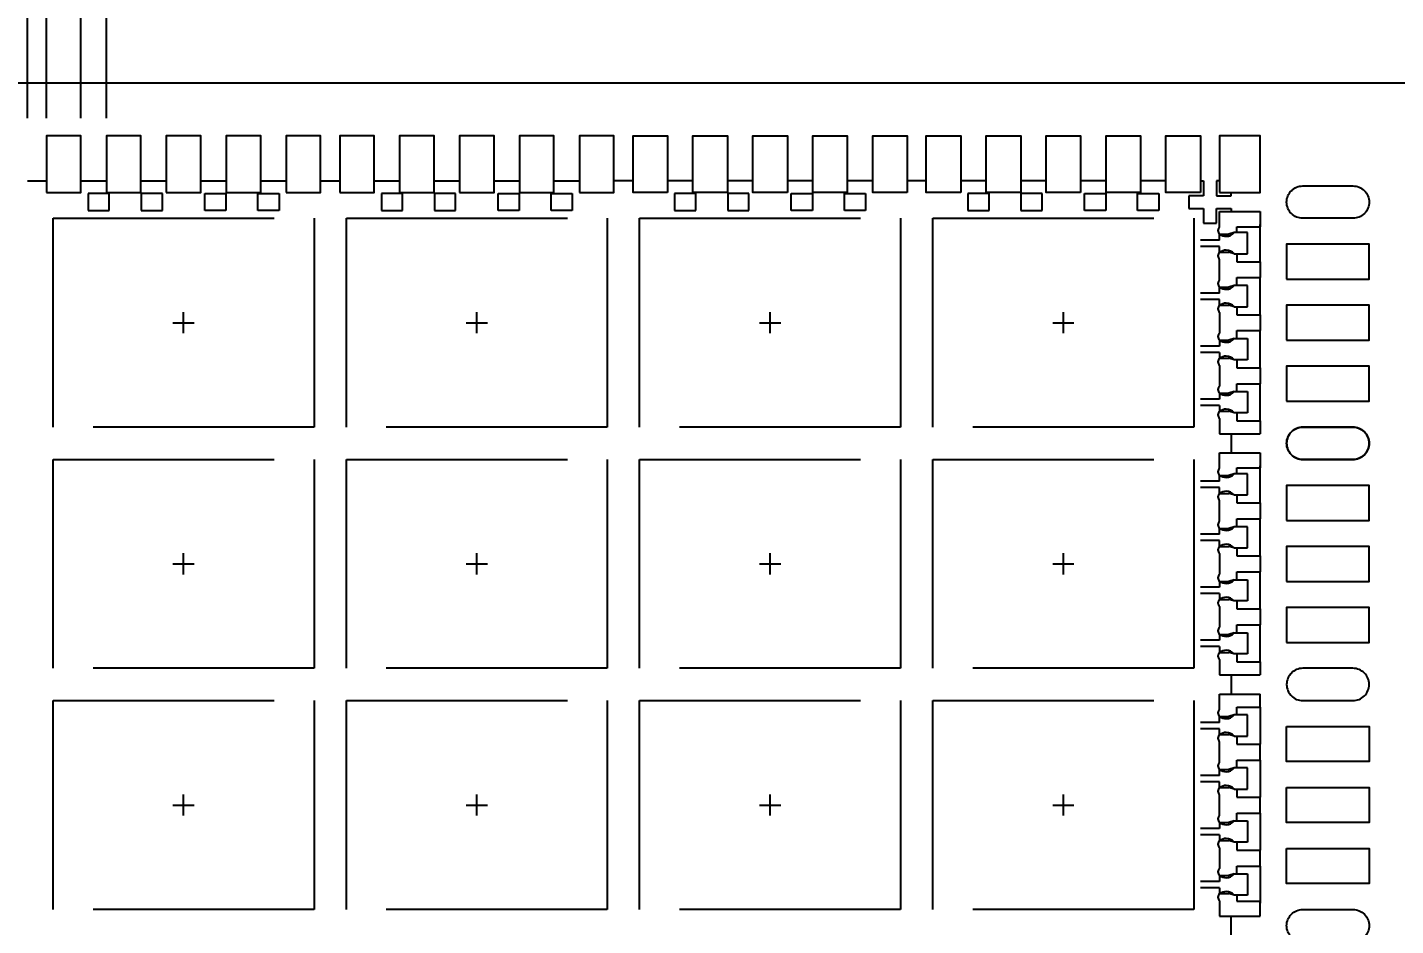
# Model space of a CAD drawing. Header units: millimetres. Extents: x 393.2 to 449.6, y 107.5 to 114.2.
# Drawn here: x 408.428 to 409.202, y 112.375 to 112.883 of the extents above; entities that cross this region are included whole.
import ezdxf

# ---------------------------------------------------------------- set-up
doc = ezdxf.new("R2010")
doc.units = ezdxf.units.MM
doc.header["$LTSCALE"] = 0.5
doc.header["$PDMODE"] = 98
for name, pattern in [('CENTER', [50.8, 31.75, -6.35, 6.35, -6.35]), ('HIDDEN', [0.375, 0.25, -0.125]), ('PHANTOM', [2.5, 1.25, -0.25, 0.25, -0.25, 0.25, -0.25])]:
    doc.linetypes.add(name, pattern=pattern)
for name, color, linetype in [('1D', 4, 'Continuous'), ('BTM', 7, 'HIDDEN'), ('CEN', 2, 'CENTER'), ('DIM', 3, 'Continuous'), ('PKG', 1, 'PHANTOM')]:
    doc.layers.add(name, color=color, linetype=linetype)
doc.styles.add('SIMPLEX', font='simplex.shx')
doc.dimstyles.new('Standard2', dxfattribs={"dimtxt": 0.06, "dimasz": 0.08, "dimexe": 0.01, "dimexo": 0.01, "dimgap": 0.027, "dimtad": 0, "dimdec": 3, "dimlfac": 16.666667, "dimrnd": 0.0005, "dimzin": 1, "dimdsep": 46, "dimtxsty": 'SIMPLEX', "dimcen": 0.1905, "dimclrd": 256, "dimclre": 256, "dimclrt": 256, "dimadec": 0, "dimazin": 0, "dimtp": 0.03, "dimtm": 0.05, "dimtfac": 0.8, "dimtdec": 3, "dimtmove": 0, "dimatfit": 3, "dimfxl": 0.05, "dimtolj": 1, "dimtzin": 4, "dimlwd": -1, "dimlwe": -1, "dimarcsym": 0})

# ---------------------------------------------------------------- blocks, each defined once
blk = doc.blocks.new('*D8')
at = {"layer": 'Defpoints', "color": 0, "ltscale": 0.1, "transparency": 16777216}
for p in [(408.57764, 113.31662), (408.57764, 113.0886), (407.43764, 111.00964)]:
    blk.add_point(p, dxfattribs=at)
at = {"layer": 'DIM', "ltscale": 0.1, "transparency": 16777216}
blk.add_line((408.57764, 113.0986), (408.57764, 113.31662), dxfattribs=at)
at = {"layer": 'DIM', "ltscale": 0.1, "transparency": 16777216, "insert": (408.57764, 113.48648), "char_height": 0.06, "attachment_point": 5, "rotation": 90, "style": 'SIMPLEX'}
blk.add_mtext('\\A1;19.000', dxfattribs=at)
blk = doc.blocks.new('*D9')
at = {"layer": 'Defpoints', "color": 0, "ltscale": 0.1, "transparency": 16777216}
for p in [(409.96303, 113.19394), (409.33646, 113.15165), (407.43764, 111.00964)]:
    blk.add_point(p, dxfattribs=at)
at = {"layer": 'DIM', "ltscale": 0.1, "transparency": 16777216}
for p, q in [((409.64303, 113.15165), (409.80303, 113.19394)), ((409.80303, 113.19394), (409.96303, 113.19394)), ((409.34646, 113.15165), (409.64303, 113.15165))]:
    blk.add_line(p, q, dxfattribs=at)
at = {"layer": 'DIM', "ltscale": 0.1, "transparency": 16777216, "insert": (410.1386, 113.19394), "char_height": 0.06, "attachment_point": 5, "style": 'SIMPLEX'}
blk.add_mtext('\\A1;35.700', dxfattribs=at)
blk = doc.blocks.new('*D10')
at = {"layer": 'Defpoints', "color": 0, "ltscale": 0.1, "transparency": 16777216}
for p in [(409.46246, 112.62664), (409.96303, 112.62664), (407.43764, 111.00964)]:
    blk.add_point(p, dxfattribs=at)
at = {"layer": 'DIM', "ltscale": 0.1, "transparency": 16777216}
blk.add_line((409.47246, 112.62664), (409.96303, 112.62664), dxfattribs=at)
at = {"layer": 'DIM', "ltscale": 0.1, "transparency": 16777216, "insert": (410.1386, 112.62664), "char_height": 0.06, "attachment_point": 5, "style": 'SIMPLEX'}
blk.add_mtext('\\A1;26.950', dxfattribs=at)
blk = doc.blocks.new('*D27')
at = {"layer": 'Defpoints', "color": 0, "ltscale": 0.1, "transparency": 16777216}
for p in [(408.47234, 113.8849), (408.45794, 112.82164), (408.47234, 112.82164)]:
    blk.add_point(p, dxfattribs=at)
at = {"layer": 'DIM', "ltscale": 0.1, "transparency": 16777216}
for p, q in [((408.45794, 112.83164), (408.45794, 113.8949)), ((408.47234, 112.83164), (408.47234, 113.8949)), ((408.37794, 113.8849), (408.29794, 113.8849)), ((408.47234, 113.8849), (408.45794, 113.8849)), ((408.55234, 113.8849), (408.63234, 113.8849))]:
    blk.add_line(p, q, dxfattribs=at)
for points in [[(408.37794, 113.89823), (408.37794, 113.87157), (408.45794, 113.8849)], [(408.55234, 113.89823), (408.55234, 113.87157), (408.47234, 113.8849)]]:
    blk.add_solid(points, dxfattribs=at)
at = {"layer": 'DIM', "ltscale": 0.1, "transparency": 16777216, "insert": (408.06808, 113.8849), "char_height": 0.06, "attachment_point": 5, "style": 'SIMPLEX'}
blk.add_mtext('\\A1;0.240TYP', dxfattribs=at)
blk = doc.blocks.new('*D28')
at = {"layer": 'Defpoints', "color": 0, "ltscale": 0.1, "transparency": 16777216}
for p in [(408.45794, 113.81164), (408.43844, 112.82164), (408.45794, 112.82164)]:
    blk.add_point(p, dxfattribs=at)
at = {"layer": 'DIM', "ltscale": 0.1, "transparency": 16777216}
for p, q in [((408.43844, 112.83164), (408.43844, 113.82164)), ((408.45794, 112.83164), (408.45794, 113.82164)), ((408.35844, 113.81164), (408.27844, 113.81164)), ((408.45794, 113.81164), (408.43844, 113.81164)), ((408.53794, 113.81164), (408.61794, 113.81164))]:
    blk.add_line(p, q, dxfattribs=at)
for points in [[(408.35844, 113.82498), (408.35844, 113.79831), (408.43844, 113.81164)], [(408.53794, 113.82498), (408.53794, 113.79831), (408.45794, 113.81164)]]:
    blk.add_solid(points, dxfattribs=at)
at = {"layer": 'DIM', "ltscale": 0.1, "transparency": 16777216, "insert": (408.04858, 113.81164), "char_height": 0.06, "attachment_point": 5, "style": 'SIMPLEX'}
blk.add_mtext('\\A1;0.325TYP', dxfattribs=at)
blk = doc.blocks.new('*D34')
at = {"layer": 'Defpoints', "color": 0, "transparency": 16777216}
for p in [(409.96303, 112.9965), (409.34246, 112.96564), (407.43764, 111.00964)]:
    blk.add_point(p, dxfattribs=at)
at = {"layer": 'DIM', "transparency": 16777216}
for p, q in [((409.64303, 112.96564), (409.80303, 112.9965)), ((409.80303, 112.9965), (409.96303, 112.9965)), ((409.35246, 112.96564), (409.64303, 112.96564))]:
    blk.add_line(p, q, dxfattribs=at)
at = {"layer": 'DIM', "transparency": 16777216, "insert": (410.1386, 112.9965), "char_height": 0.06, "attachment_point": 5, "style": 'SIMPLEX'}
blk.add_mtext('\\A1;32.600', dxfattribs=at)
blk = doc.blocks.new('*D37')
at = {"layer": 'Defpoints', "color": 0, "ltscale": 0.1, "transparency": 16777216}
for p in [(409.96303, 113.09327), (409.21591, 113.06164), (407.43764, 111.00964)]:
    blk.add_point(p, dxfattribs=at)
at = {"layer": 'DIM', "ltscale": 0.1, "transparency": 16777216}
for p, q in [((409.64303, 113.06164), (409.80303, 113.09327)), ((409.80303, 113.09327), (409.96303, 113.09327)), ((409.22591, 113.06164), (409.64303, 113.06164))]:
    blk.add_line(p, q, dxfattribs=at)
at = {"layer": 'DIM', "ltscale": 0.1, "transparency": 16777216, "insert": (410.1386, 113.09327), "char_height": 0.06, "attachment_point": 5, "style": 'SIMPLEX'}
blk.add_mtext('\\A1;34.200', dxfattribs=at)
blk = doc.blocks.new('*D54')
at = {"layer": 'Defpoints', "color": 0, "ltscale": 0.1, "transparency": 16777216}
for p in [(409.21599, 113.56093), (409.31246, 112.62664), (407.43764, 111.00964)]:
    blk.add_point(p, dxfattribs=at)
at = {"layer": 'DIM', "ltscale": 0.1, "transparency": 16777216}
for p, q in [((409.21599, 113.40093), (409.21599, 113.56093)), ((409.31246, 113.24093), (409.21599, 113.40093)), ((409.31246, 112.63664), (409.31246, 113.24093))]:
    blk.add_line(p, q, dxfattribs=at)
at = {"layer": 'DIM', "ltscale": 0.1, "transparency": 16777216, "insert": (409.21599, 113.73079), "char_height": 0.06, "attachment_point": 5, "rotation": 90, "style": 'SIMPLEX'}
blk.add_mtext('\\A1;31.247', dxfattribs=at)
blk = doc.blocks.new('*D55')
at = {"layer": 'Defpoints', "color": 0, "ltscale": 0.1, "transparency": 16777216}
for p in [(409.11556, 113.56093), (409.16246, 113.06951), (407.43764, 111.00964)]:
    blk.add_point(p, dxfattribs=at)
at = {"layer": 'DIM', "ltscale": 0.1, "transparency": 16777216}
for p, q in [((409.11556, 113.40093), (409.11556, 113.56093)), ((409.16246, 113.24093), (409.11556, 113.40093)), ((409.16246, 113.07951), (409.16246, 113.24093))]:
    blk.add_line(p, q, dxfattribs=at)
at = {"layer": 'DIM', "ltscale": 0.1, "transparency": 16777216, "insert": (409.11556, 113.7365), "char_height": 0.06, "attachment_point": 5, "rotation": 90, "style": 'SIMPLEX'}
blk.add_mtext('\\A1;28.747', dxfattribs=at)
blk = doc.blocks.new('*D79')
at = {"layer": 'Defpoints', "color": 0, "ltscale": 0.1, "transparency": 16777216}
for p in [(409.34246, 113.56093), (409.34246, 113.15164), (407.43764, 111.00964)]:
    blk.add_point(p, dxfattribs=at)
at = {"layer": 'DIM', "ltscale": 0.1, "transparency": 16777216}
blk.add_line((409.34246, 113.16164), (409.34246, 113.56093), dxfattribs=at)
at = {"layer": 'DIM', "ltscale": 0.1, "transparency": 16777216, "insert": (409.34246, 113.73079), "char_height": 0.06, "attachment_point": 5, "rotation": 90, "style": 'SIMPLEX'}
blk.add_mtext('\\A1;31.747', dxfattribs=at)
blk = doc.blocks.new('*D80')
at = {"layer": 'Defpoints', "color": 0, "ltscale": 0.1, "transparency": 16777216}
for p in [(409.46246, 113.56093), (409.46246, 113.08234), (407.43764, 111.00964)]:
    blk.add_point(p, dxfattribs=at)
at = {"layer": 'DIM', "ltscale": 0.1, "transparency": 16777216}
blk.add_line((409.46246, 113.09234), (409.46246, 113.56093), dxfattribs=at)
at = {"layer": 'DIM', "ltscale": 0.1, "transparency": 16777216, "insert": (409.46246, 113.7365), "char_height": 0.06, "attachment_point": 5, "rotation": 90, "style": 'SIMPLEX'}
blk.add_mtext('\\A1;33.747', dxfattribs=at)
blk = doc.blocks.new('*D91')
at = {"layer": 'Defpoints', "color": 0, "ltscale": 0.1, "transparency": 16777216}
for p in [(408.42764, 113.72718), (408.42764, 112.82164), (408.43844, 112.82164)]:
    blk.add_point(p, dxfattribs=at)
at = {"layer": 'DIM', "ltscale": 0.1, "transparency": 16777216}
for p, q in [((408.42764, 112.83164), (408.42764, 113.73718)), ((408.43844, 112.83164), (408.43844, 113.73718)), ((408.34764, 113.72718), (408.26764, 113.72718)), ((408.43844, 113.72718), (408.42764, 113.72718)), ((408.51844, 113.72718), (408.59844, 113.72718))]:
    blk.add_line(p, q, dxfattribs=at)
for points in [[(408.34764, 113.74051), (408.34764, 113.71385), (408.42764, 113.72718)], [(408.51844, 113.74051), (408.51844, 113.71385), (408.43844, 113.72718)]]:
    blk.add_solid(points, dxfattribs=at)
at = {"layer": 'DIM', "ltscale": 0.1, "transparency": 16777216, "insert": (408.0435, 113.72718), "char_height": 0.06, "attachment_point": 5, "style": 'SIMPLEX'}
blk.add_mtext('\\A1;0.180TYP', dxfattribs=at)
blk = doc.blocks.new('*U100')
at = {"layer": 'CEN', "ltscale": 0.005}
for p, q in [((-0.006, 0), (0.006, 0)), ((0, -0.006), (0, 0.006))]:
    blk.add_line(p, q, dxfattribs=at)
at = {"layer": 'PKG', "color": 1, "linetype": 'HIDDEN'}
blk.add_lwpolyline([(-0.0738, -0.0591), (-0.0738, 0.0591), (0.0738, 0.0591), (0.0738, -0.0591)], close=True, dxfattribs=at)
blk = doc.blocks.new('*U101')
at = {"layer": 'CEN', "color": 0, "linetype": 'ByBlock', "lineweight": -2, "transparency": 16777216}
for p in [(2.6544, 3.4125), (2.8203, 3.4125), (2.9862, 3.4125), (3.1521, 3.4125), (2.6544, 3.276), (2.8203, 3.276), (2.9862, 3.276), (3.1521, 3.276), (2.6544, 3.1395), (2.8203, 3.1395), (2.9862, 3.1395), (3.1521, 3.1395)]:
    blk.add_blockref('*U100', p, dxfattribs=at)

msp = doc.modelspace()

# ---------------------------------------------------------------- linework, layer by layer
at = {"ltscale": 0.03}
for p, q in [((409.102039, 112.770061), (409.102039, 112.778742)), ((409.102039, 112.778742), (409.124989, 112.778742)), ((409.124989, 112.778742), (409.124989, 112.770192)), ((409.102039, 112.765992), (409.107289, 112.765992)), ((409.102039, 112.765992), (409.107289, 112.765992)), ((409.110289, 112.766892), (409.107289, 112.765992)), ((409.111789, 112.766892), (409.110289, 112.766892)), ((409.111789, 112.766892), (409.111789, 112.770192)), ((409.111789, 112.770192), (409.124989, 112.770192)), ((409.102039, 112.755792), (409.107289, 112.755792)), ((409.102039, 112.755792), (409.107289, 112.755792)), ((409.102039, 112.740061), (409.102039, 112.751723)), ((409.110289, 112.754892), (409.107289, 112.755792)), ((409.110289, 112.754892), (409.111789, 112.754892)), ((409.111789, 112.754892), (409.111789, 112.750392)), ((409.111789, 112.750392), (409.124989, 112.750392)), ((409.124989, 112.750392), (409.124989, 112.741392)), ((409.111789, 112.736892), (409.111789, 112.741392)), ((409.111789, 112.741392), (409.124989, 112.741392)), ((409.102039, 112.735992), (409.107289, 112.735992)), ((409.110289, 112.736892), (409.107289, 112.735992)), ((409.111789, 112.736892), (409.110289, 112.736892)), ((409.102039, 112.725792), (409.107289, 112.725792)), ((409.110289, 112.724892), (409.107289, 112.725792)), ((409.102039, 112.721723), (409.102039, 112.710061)), ((409.110289, 112.724892), (409.111789, 112.724892)), ((409.111789, 112.724892), (409.111789, 112.720392)), ((409.111789, 112.720392), (409.124989, 112.720392)), ((409.124989, 112.720392), (409.124989, 112.711392)), ((409.111789, 112.706892), (409.111789, 112.711392)), ((409.111789, 112.711392), (409.124989, 112.711392)), ((409.102039, 112.705992), (409.107289, 112.705992)), ((409.110289, 112.706892), (409.107289, 112.705992)), ((409.110289, 112.706892), (409.111789, 112.706892)), ((409.102039, 112.695792), (409.107289, 112.695792)), ((409.110289, 112.694892), (409.107289, 112.695792)), ((409.111789, 112.694892), (409.110289, 112.694892)), ((409.111789, 112.694892), (409.111789, 112.690392)), ((409.102039, 112.691723), (409.102039, 112.680061)), ((409.111789, 112.690392), (409.124989, 112.690392)), ((409.124989, 112.690392), (409.124989, 112.681392)), ((409.111789, 112.676892), (409.111789, 112.681392)), ((409.111789, 112.681392), (409.124989, 112.681392)), ((409.102039, 112.675992), (409.107289, 112.675992)), ((409.110289, 112.676892), (409.107289, 112.675992)), ((409.110289, 112.676892), (409.111789, 112.676892)), ((409.102039, 112.665792), (409.107289, 112.665792)), ((409.110289, 112.664892), (409.107289, 112.665792)), ((409.111789, 112.664892), (409.110289, 112.664892)), ((409.111789, 112.664892), (409.111789, 112.660392)), ((409.102039, 112.661723), (409.102039, 112.653042)), ((409.111789, 112.660392), (409.124989, 112.660392)), ((409.124989, 112.660392), (409.124989, 112.653042)), ((409.102039, 112.653042), (409.124989, 112.653042)), ((409.102039, 112.633561), (409.102039, 112.642242)), ((409.102039, 112.642242), (409.124989, 112.642242)), ((409.124989, 112.642242), (409.124989, 112.633692)), ((409.111789, 112.630392), (409.111789, 112.633692)), ((409.111789, 112.633692), (409.124989, 112.633692)), ((409.102039, 112.629492), (409.107289, 112.629492)), ((409.102039, 112.629492), (409.107289, 112.629492)), ((409.110289, 112.630392), (409.107289, 112.629492)), ((409.111789, 112.630392), (409.110289, 112.630392)), ((409.102039, 112.619292), (409.107289, 112.619292)), ((409.102039, 112.619292), (409.107289, 112.619292)), ((409.110289, 112.618392), (409.107289, 112.619292)), ((409.110289, 112.618392), (409.111789, 112.618392)), ((409.111789, 112.618392), (409.111789, 112.613892)), ((409.102039, 112.603561), (409.102039, 112.615223)), ((409.111789, 112.613892), (409.124989, 112.613892)), ((409.124989, 112.613892), (409.124989, 112.604892)), ((409.111789, 112.600392), (409.111789, 112.604892)), ((409.111789, 112.604892), (409.124989, 112.604892)), ((409.102039, 112.599492), (409.107289, 112.599492)), ((409.110289, 112.600392), (409.107289, 112.599492)), ((409.111789, 112.600392), (409.110289, 112.600392)), ((409.102039, 112.589292), (409.107289, 112.589292)), ((409.110289, 112.588392), (409.107289, 112.589292)), ((409.110289, 112.588392), (409.111789, 112.588392)), ((409.111789, 112.588392), (409.111789, 112.583892)), ((409.102039, 112.585223), (409.102039, 112.573561)), ((409.111789, 112.583892), (409.124989, 112.583892)), ((409.124989, 112.583892), (409.124989, 112.574892)), ((409.111789, 112.570392), (409.111789, 112.574892)), ((409.111789, 112.574892), (409.124989, 112.574892)), ((409.102039, 112.569492), (409.107289, 112.569492)), ((409.110289, 112.570392), (409.107289, 112.569492)), ((409.110289, 112.570392), (409.111789, 112.570392)), ((409.102039, 112.559292), (409.107289, 112.559292)), ((409.102039, 112.555223), (409.102039, 112.543561)), ((409.110289, 112.558392), (409.107289, 112.559292)), ((409.111789, 112.558392), (409.110289, 112.558392)), ((409.111789, 112.558392), (409.111789, 112.553892)), ((409.111789, 112.553892), (409.124989, 112.553892)), ((409.124989, 112.553892), (409.124989, 112.544892)), ((409.110289, 112.540392), (409.107289, 112.539492)), ((409.110289, 112.540392), (409.111789, 112.540392)), ((409.111789, 112.540392), (409.111789, 112.544892)), ((409.111789, 112.544892), (409.124989, 112.544892)), ((409.102039, 112.539492), (409.107289, 112.539492)), ((409.102039, 112.529292), (409.107289, 112.529292)), ((409.102039, 112.525223), (409.102039, 112.516542)), ((409.110289, 112.528392), (409.107289, 112.529292)), ((409.111789, 112.528392), (409.110289, 112.528392)), ((409.111789, 112.528392), (409.111789, 112.523892)), ((409.102039, 112.516542), (409.124989, 112.516542)), ((409.111789, 112.523892), (409.124989, 112.523892)), ((409.124989, 112.523892), (409.124989, 112.516542)), ((409.102039, 112.497061), (409.102039, 112.505742)), ((409.102039, 112.505742), (409.124989, 112.505742)), ((409.124989, 112.498392), (409.124989, 112.505742)), ((409.110289, 112.493892), (409.107289, 112.492992)), ((409.111789, 112.493892), (409.110289, 112.493892)), ((409.111789, 112.493892), (409.111789, 112.498392)), ((409.111789, 112.498392), (409.124989, 112.498392)), ((409.102039, 112.492992), (409.107289, 112.492992)), ((409.102039, 112.482792), (409.107289, 112.482792)), ((409.102039, 112.467061), (409.102039, 112.478723)), ((409.110289, 112.481892), (409.107289, 112.482792)), ((409.110289, 112.481892), (409.111789, 112.481892)), ((409.111789, 112.481892), (409.111789, 112.477392)), ((409.111789, 112.477392), (409.124989, 112.477392)), ((409.124989, 112.468392), (409.124989, 112.477392)), ((409.102039, 112.462992), (409.107289, 112.462992)), ((409.110289, 112.463892), (409.107289, 112.462992)), ((409.111789, 112.463892), (409.110289, 112.463892)), ((409.111789, 112.463892), (409.111789, 112.468392)), ((409.111789, 112.468392), (409.124989, 112.468392)), ((409.102039, 112.452792), (409.107289, 112.452792)), ((409.102039, 112.437061), (409.102039, 112.448723)), ((409.110289, 112.451892), (409.107289, 112.452792)), ((409.110289, 112.451892), (409.111789, 112.451892)), ((409.111789, 112.451892), (409.111789, 112.447392)), ((409.111789, 112.447392), (409.124989, 112.447392)), ((409.124989, 112.438392), (409.124989, 112.447392)), ((409.102039, 112.432992), (409.107289, 112.432992)), ((409.110289, 112.433892), (409.107289, 112.432992)), ((409.110289, 112.433892), (409.111789, 112.433892)), ((409.111789, 112.433892), (409.111789, 112.438392)), ((409.111789, 112.438392), (409.124989, 112.438392)), ((409.102039, 112.422792), (409.107289, 112.422792)), ((409.102039, 112.418723), (409.102039, 112.407061)), ((409.110289, 112.421892), (409.107289, 112.422792)), ((409.111789, 112.421892), (409.110289, 112.421892)), ((409.111789, 112.421892), (409.111789, 112.417392)), ((409.111789, 112.417392), (409.124989, 112.417392)), ((409.124989, 112.408392), (409.124989, 112.417392)), ((409.111789, 112.403892), (409.111789, 112.408392)), ((409.111789, 112.408392), (409.124989, 112.408392)), ((409.102039, 112.402992), (409.107289, 112.402992)), ((409.102039, 112.402992), (409.107289, 112.402992)), ((409.110289, 112.403892), (409.107289, 112.402992)), ((409.110289, 112.403892), (409.111789, 112.403892)), ((409.102039, 112.392792), (409.107289, 112.392792)), ((409.102039, 112.392792), (409.107289, 112.392792)), ((409.110289, 112.391892), (409.107289, 112.392792)), ((409.102039, 112.388723), (409.102039, 112.380042)), ((409.111789, 112.391892), (409.110289, 112.391892)), ((409.111789, 112.391892), (409.111789, 112.388592)), ((409.111789, 112.388592), (409.124989, 112.388592)), ((409.124989, 112.380042), (409.124989, 112.388592)), ((409.102039, 112.380042), (409.124989, 112.380042))]:
    msp.add_line(p, q, dxfattribs=at)
for points in [[(408.438439, 112.789542), (408.457939, 112.789542), (408.457939, 112.821642), (408.438439, 112.821642)], [(408.472339, 112.789542), (408.491839, 112.789542), (408.491839, 112.821642), (408.472339, 112.821642)], [(408.506239, 112.789542), (408.525739, 112.789542), (408.525739, 112.821642), (408.506239, 112.821642)], [(408.540139, 112.789542), (408.559639, 112.789542), (408.559639, 112.821642), (408.540139, 112.821642)], [(408.574039, 112.789542), (408.593539, 112.789542), (408.593539, 112.821642), (408.574039, 112.821642)], [(408.604339, 112.789542), (408.623839, 112.789542), (408.623839, 112.821642), (408.604339, 112.821642)], [(408.638239, 112.789542), (408.657739, 112.789542), (408.657739, 112.821642), (408.638239, 112.821642)], [(408.672139, 112.789542), (408.691639, 112.789542), (408.691639, 112.821642), (408.672139, 112.821642)], [(408.706039, 112.789542), (408.725539, 112.789542), (408.725539, 112.821642), (408.706039, 112.821642)], [(408.739939, 112.789542), (408.759439, 112.789542), (408.759439, 112.821642), (408.739939, 112.821642)], [(408.789739, 112.789542), (408.770239, 112.789542), (408.770239, 112.821642), (408.789739, 112.821642)], [(408.823639, 112.789542), (408.804139, 112.789542), (408.804139, 112.821642), (408.823639, 112.821642)], [(408.857539, 112.789542), (408.838039, 112.789542), (408.838039, 112.821642), (408.857539, 112.821642)], [(408.891439, 112.789542), (408.871939, 112.789542), (408.871939, 112.821642), (408.891439, 112.821642)], [(408.925339, 112.789542), (408.905839, 112.789542), (408.905839, 112.821642), (408.925339, 112.821642)], [(408.955639, 112.789542), (408.936139, 112.789542), (408.936139, 112.821642), (408.955639, 112.821642)], [(408.989539, 112.789542), (408.970039, 112.789542), (408.970039, 112.821642), (408.989539, 112.821642)], [(409.023439, 112.789542), (409.003939, 112.789542), (409.003939, 112.821642), (409.023439, 112.821642)], [(409.057339, 112.789542), (409.037839, 112.789542), (409.037839, 112.821642), (409.057339, 112.821642)], [(409.091239, 112.789542), (409.071739, 112.789542), (409.071739, 112.821642), (409.091239, 112.821642)], [(409.102039, 112.789542), (409.124989, 112.789542), (409.124989, 112.821642), (409.102039, 112.821642)], [(409.139989, 112.740492), (409.186639, 112.740492), (409.186639, 112.760292), (409.139989, 112.760292)], [(409.139989, 112.705992), (409.186639, 112.705992), (409.186639, 112.725792), (409.139989, 112.725792)], [(409.139989, 112.671492), (409.186639, 112.671492), (409.186639, 112.691292), (409.139989, 112.691292)], [(409.139989, 112.603992), (409.186639, 112.603992), (409.186639, 112.623792), (409.139989, 112.623792)], [(409.139989, 112.569492), (409.186639, 112.569492), (409.186639, 112.589292), (409.139989, 112.589292)], [(409.139989, 112.534992), (409.186639, 112.534992), (409.186639, 112.554792), (409.139989, 112.554792)], [(409.139989, 112.487292), (409.186639, 112.487292), (409.186639, 112.467492), (409.139989, 112.467492)], [(409.139989, 112.452792), (409.186639, 112.452792), (409.186639, 112.432992), (409.139989, 112.432992)], [(409.139989, 112.418292), (409.186639, 112.418292), (409.186639, 112.398492), (409.139989, 112.398492)]]:
    msp.add_lwpolyline(points, close=True, dxfattribs=at)
for points in [[(409.149139, 112.793292), (409.177489, 112.793292, -0.4142136), (409.186639, 112.784142), (409.186639, 112.784142, -0.4142136), (409.177489, 112.774992), (409.149139, 112.774992, -0.4142136), (409.139989, 112.784142), (409.139989, 112.784142, -0.4142136)], [(409.149139, 112.638492), (409.177489, 112.638492, 0.4142136), (409.186639, 112.647642), (409.186639, 112.647642, 0.4142136), (409.177489, 112.656792), (409.149139, 112.656792, 0.4142136), (409.139989, 112.647642), (409.139989, 112.647642, 0.4142136)], [(409.149139, 112.656792), (409.177489, 112.656792, -0.4142136), (409.186639, 112.647642), (409.186639, 112.647642, -0.4142136), (409.177489, 112.638492), (409.149139, 112.638492, -0.4142136), (409.139989, 112.647642), (409.139989, 112.647642, -0.4142136)], [(409.149139, 112.501992), (409.177489, 112.501992, 0.4142136), (409.186639, 112.511142), (409.186639, 112.511142, 0.4142136), (409.177489, 112.520292), (409.149139, 112.520292, 0.4142136), (409.139989, 112.511142), (409.139989, 112.511142, 0.4142136)], [(409.149139, 112.383792), (409.177489, 112.383792, -0.4142136), (409.186639, 112.374642), (409.186639, 112.374642, -0.4142136), (409.177489, 112.365492), (409.149139, 112.365492, -0.4142136), (409.139989, 112.374642), (409.139989, 112.374642, -0.4142136)]]:
    msp.add_lwpolyline(points, format="xyb", close=True, dxfattribs=at)
for centre, radius, start, end in [((409.103888, 112.768027), 0.00275, 132.275937, 227.724063), ((409.1062, 112.772536), 0.007754, 237.548187, 266.96247), ((409.105814, 112.77061), 0.005818, 269.752882, 320.280905), ((409.1062, 112.749249), 0.007754, 93.03753, 122.451813), ((409.105814, 112.751175), 0.005818, 39.719095, 90.247118), ((409.103888, 112.753758), 0.00275, 132.275937, 227.724063), ((409.103888, 112.738027), 0.00275, 132.275937, 227.724063), ((409.1062, 112.742536), 0.007754, 237.548187, 266.96247), ((409.105814, 112.74061), 0.005818, 269.752882, 320.280905), ((409.103888, 112.723758), 0.00275, 132.275937, 227.724063), ((409.1062, 112.719249), 0.007754, 93.03753, 122.451813), ((409.105814, 112.721175), 0.005818, 39.719095, 90.247118), ((409.103888, 112.708027), 0.00275, 132.275937, 227.724063), ((409.1062, 112.712536), 0.007754, 237.548187, 266.96247), ((409.105814, 112.71061), 0.005818, 269.752882, 320.280905), ((409.103888, 112.693758), 0.00275, 132.275937, 227.724063), ((409.1062, 112.689249), 0.007754, 93.03753, 122.451813), ((409.105814, 112.691175), 0.005818, 39.719095, 90.247118), ((409.103888, 112.678027), 0.00275, 132.275937, 227.724063), ((409.1062, 112.682536), 0.007754, 237.548187, 266.96247), ((409.105814, 112.68061), 0.005818, 269.752882, 320.280905), ((409.103888, 112.663758), 0.00275, 132.275937, 227.724063), ((409.1062, 112.659249), 0.007754, 93.03753, 122.451813), ((409.105814, 112.661175), 0.005818, 39.719095, 90.247118), ((409.103888, 112.631527), 0.00275, 132.275937, 227.724063), ((409.1062, 112.636036), 0.007754, 237.548187, 266.96247), ((409.105814, 112.63411), 0.005818, 269.752882, 320.280905), ((409.103888, 112.617258), 0.00275, 132.275937, 227.724063), ((409.1062, 112.612749), 0.007754, 93.03753, 122.451813), ((409.105814, 112.614675), 0.005818, 39.719095, 90.247118), ((409.103888, 112.601527), 0.00275, 132.275937, 227.724063), ((409.1062, 112.606036), 0.007754, 237.548187, 266.96247), ((409.105814, 112.60411), 0.005818, 269.752882, 320.280905), ((409.103888, 112.587258), 0.00275, 132.275937, 227.724063), ((409.1062, 112.582749), 0.007754, 93.03753, 122.451813), ((409.105814, 112.584675), 0.005818, 39.719095, 90.247118), ((409.103888, 112.571527), 0.00275, 132.275937, 227.724063), ((409.1062, 112.576036), 0.007754, 237.548187, 266.96247), ((409.105814, 112.57411), 0.005818, 269.752882, 320.280905), ((409.103888, 112.557258), 0.00275, 132.275937, 227.724063), ((409.1062, 112.552749), 0.007754, 93.03753, 122.451813), ((409.105814, 112.554675), 0.005818, 39.719095, 90.247118), ((409.103888, 112.541527), 0.00275, 132.275937, 227.724063), ((409.105814, 112.54411), 0.005818, 269.752882, 320.280905), ((409.1062, 112.546036), 0.007754, 237.548187, 266.96247), ((409.103888, 112.527258), 0.00275, 132.275937, 227.724063), ((409.1062, 112.522749), 0.007754, 93.03753, 122.451813), ((409.105814, 112.524675), 0.005818, 39.719095, 90.247118), ((409.103888, 112.495027), 0.00275, 132.275937, 227.724063), ((409.105814, 112.49761), 0.005818, 269.752882, 320.280905), ((409.1062, 112.499536), 0.007754, 237.548187, 266.96247), ((409.103888, 112.480758), 0.00275, 132.275937, 227.724063), ((409.1062, 112.476249), 0.007754, 93.03753, 122.451813), ((409.105814, 112.478175), 0.005818, 39.719095, 90.247118), ((409.103888, 112.465027), 0.00275, 132.275937, 227.724063), ((409.1062, 112.469536), 0.007754, 237.548187, 266.96247), ((409.105814, 112.46761), 0.005818, 269.752882, 320.280905), ((409.103888, 112.450758), 0.00275, 132.275937, 227.724063), ((409.1062, 112.446249), 0.007754, 93.03753, 122.451813), ((409.105814, 112.448175), 0.005818, 39.719095, 90.247118), ((409.103888, 112.435027), 0.00275, 132.275937, 227.724063), ((409.1062, 112.439536), 0.007754, 237.548187, 266.96247), ((409.105814, 112.43761), 0.005818, 269.752882, 320.280905), ((409.1062, 112.416249), 0.007754, 93.03753, 122.451813), ((409.105814, 112.418175), 0.005818, 39.719095, 90.247118), ((409.103888, 112.420758), 0.00275, 132.275937, 227.724063), ((409.103888, 112.405027), 0.00275, 132.275937, 227.724063), ((409.1062, 112.409536), 0.007754, 237.548187, 266.96247), ((409.105814, 112.40761), 0.005818, 269.752882, 320.280905), ((409.103888, 112.390758), 0.00275, 132.275937, 227.724063), ((409.1062, 112.386249), 0.007754, 93.03753, 122.451813), ((409.105814, 112.388175), 0.005818, 39.719095, 90.247118)]:
    msp.add_arc(centre, radius, start, end, dxfattribs=at)
at = {"layer": '1D'}
msp.add_line((405.628639, 112.851642), (409.246639, 112.851642), dxfattribs=at)
at = {"layer": 'BTM', "ltscale": 0.03}
for p, q in [((408.427639, 112.796142), (408.438439, 112.796142)), ((408.457939, 112.796142), (408.472339, 112.796142)), ((408.491839, 112.796142), (408.506239, 112.796142)), ((408.525739, 112.796142), (408.540139, 112.796142)), ((408.559639, 112.796142), (408.574039, 112.796142)), ((408.593539, 112.796142), (408.604339, 112.796142)), ((408.623839, 112.796142), (408.638239, 112.796142)), ((408.657739, 112.796142), (408.672139, 112.796142)), ((408.691639, 112.796142), (408.706039, 112.796142)), ((408.725539, 112.796142), (408.739939, 112.796142)), ((408.770239, 112.796142), (408.759439, 112.796142)), ((408.804139, 112.796142), (408.789739, 112.796142)), ((408.838039, 112.796142), (408.823639, 112.796142)), ((408.871939, 112.796142), (408.857539, 112.796142)), ((408.905839, 112.796142), (408.891439, 112.796142)), ((408.936139, 112.796142), (408.925339, 112.796142)), ((408.970039, 112.796142), (408.955639, 112.796142)), ((409.003939, 112.796142), (408.989539, 112.796142)), ((409.037839, 112.796142), (409.023439, 112.796142)), ((409.071739, 112.796142), (409.057339, 112.796142)), ((409.102039, 112.762692), (409.102039, 112.765992)), ((409.124989, 112.750392), (409.124989, 112.771392)), ((409.102039, 112.762692), (409.091239, 112.762692)), ((409.102039, 112.759092), (409.091239, 112.759092)), ((409.102039, 112.755792), (409.102039, 112.759092)), ((409.124989, 112.720392), (409.124989, 112.741392)), ((409.102039, 112.732692), (409.102039, 112.735992)), ((409.102039, 112.732692), (409.091239, 112.732692)), ((409.102039, 112.729092), (409.091239, 112.729092)), ((409.102039, 112.725792), (409.102039, 112.729092)), ((409.124989, 112.690392), (409.124989, 112.711392)), ((409.102039, 112.702692), (409.091239, 112.702692)), ((409.102039, 112.705992), (409.102039, 112.702692)), ((409.102039, 112.699092), (409.091239, 112.699092)), ((409.102039, 112.699092), (409.102039, 112.695792)), ((409.124989, 112.660392), (409.124989, 112.681392)), ((409.102039, 112.672692), (409.091239, 112.672692)), ((409.102039, 112.675992), (409.102039, 112.672692)), ((409.102039, 112.669092), (409.091239, 112.669092)), ((409.102039, 112.669092), (409.102039, 112.665792)), ((409.108639, 112.653042), (409.108639, 112.642242)), ((409.124989, 112.613892), (409.124989, 112.634892)), ((409.102039, 112.626192), (409.091239, 112.626192)), ((409.102039, 112.626192), (409.102039, 112.629492)), ((409.102039, 112.622592), (409.091239, 112.622592)), ((409.102039, 112.619292), (409.102039, 112.622592)), ((409.124989, 112.583892), (409.124989, 112.604892)), ((409.102039, 112.596192), (409.091239, 112.596192)), ((409.102039, 112.596192), (409.102039, 112.599492)), ((409.102039, 112.592592), (409.091239, 112.592592)), ((409.102039, 112.589292), (409.102039, 112.592592)), ((409.124989, 112.553892), (409.124989, 112.574892)), ((409.102039, 112.566192), (409.091239, 112.566192)), ((409.102039, 112.569492), (409.102039, 112.566192)), ((409.102039, 112.562592), (409.091239, 112.562592)), ((409.102039, 112.562592), (409.102039, 112.559292)), ((409.124989, 112.523892), (409.124989, 112.544892)), ((409.102039, 112.536192), (409.091239, 112.536192)), ((409.102039, 112.532592), (409.091239, 112.532592)), ((409.102039, 112.539492), (409.102039, 112.536192)), ((409.102039, 112.532592), (409.102039, 112.529292)), ((409.108639, 112.516542), (409.108639, 112.505742)), ((409.124989, 112.498392), (409.124989, 112.477392)), ((409.102039, 112.489692), (409.091239, 112.489692)), ((409.102039, 112.486092), (409.091239, 112.486092)), ((409.102039, 112.489692), (409.102039, 112.492992)), ((409.102039, 112.482792), (409.102039, 112.486092)), ((409.102039, 112.459692), (409.102039, 112.462992)), ((409.124989, 112.468392), (409.124989, 112.447392)), ((409.102039, 112.459692), (409.091239, 112.459692)), ((409.102039, 112.456092), (409.091239, 112.456092)), ((409.102039, 112.452792), (409.102039, 112.456092)), ((409.102039, 112.432992), (409.102039, 112.429692)), ((409.124989, 112.438392), (409.124989, 112.417392)), ((409.102039, 112.429692), (409.091239, 112.429692)), ((409.102039, 112.426092), (409.091239, 112.426092)), ((409.102039, 112.426092), (409.102039, 112.422792)), ((409.124989, 112.408392), (409.124989, 112.387392)), ((409.102039, 112.402992), (409.102039, 112.399692)), ((409.102039, 112.399692), (409.091239, 112.399692)), ((409.102039, 112.396092), (409.091239, 112.396092)), ((409.102039, 112.396092), (409.102039, 112.392792)), ((409.108639, 112.369242), (409.108639, 112.380042))]:
    msp.add_line(p, q, dxfattribs=at)
for points in [[(409.091239, 112.796142), (409.093039, 112.796142), (409.093039, 112.787742), (409.084639, 112.787742), (409.084639, 112.780542), (409.093039, 112.780542), (409.093039, 112.772142), (409.100239, 112.772142), (409.100239, 112.780542), (409.108639, 112.780542), (409.108639, 112.778742)], [(409.102039, 112.796142), (409.100239, 112.796142), (409.100239, 112.787742), (409.108639, 112.787742), (409.108639, 112.789542)], [(409.111789, 112.754892), (409.117789, 112.754892), (409.117789, 112.766892), (409.111789, 112.766892), (409.111789, 112.766892)], [(409.111789, 112.724892), (409.117789, 112.724892), (409.117789, 112.736892), (409.111789, 112.736892)], [(409.111789, 112.706892), (409.117789, 112.706892), (409.117789, 112.694892), (409.111789, 112.694892)], [(409.111789, 112.676892), (409.117789, 112.676892), (409.117789, 112.664892), (409.111789, 112.664892)], [(409.111789, 112.618392), (409.117789, 112.618392), (409.117789, 112.630392), (409.111789, 112.630392), (409.111789, 112.630392)], [(409.111789, 112.588392), (409.117789, 112.588392), (409.117789, 112.600392), (409.111789, 112.600392)], [(409.111789, 112.570392), (409.117789, 112.570392), (409.117789, 112.558392), (409.111789, 112.558392)], [(409.111789, 112.540392), (409.117789, 112.540392), (409.117789, 112.528392), (409.111789, 112.528392)], [(409.111789, 112.481892), (409.117789, 112.481892), (409.117789, 112.493892), (409.111789, 112.493892)], [(409.111789, 112.451892), (409.117789, 112.451892), (409.117789, 112.463892), (409.111789, 112.463892)], [(409.111789, 112.433892), (409.117789, 112.433892), (409.117789, 112.421892), (409.111789, 112.421892)], [(409.111789, 112.403892), (409.117789, 112.403892), (409.117789, 112.391892), (409.111789, 112.391892), (409.111789, 112.391892)]]:
    msp.add_lwpolyline(points, dxfattribs=at)
for points in [[(408.461989, 112.788942), (408.461989, 112.779342), (408.473989, 112.779342), (408.473989, 112.788942)], [(408.491989, 112.788942), (408.491989, 112.779342), (408.503989, 112.779342), (408.503989, 112.788942)], [(408.539989, 112.788942), (408.539989, 112.779342), (408.527989, 112.779342), (408.527989, 112.788942)], [(408.569989, 112.788942), (408.569989, 112.779342), (408.557989, 112.779342), (408.557989, 112.788942)], [(408.627889, 112.788942), (408.627889, 112.779342), (408.639889, 112.779342), (408.639889, 112.788942)], [(408.657889, 112.788942), (408.657889, 112.779342), (408.669889, 112.779342), (408.669889, 112.788942)], [(408.705889, 112.788942), (408.705889, 112.779342), (408.693889, 112.779342), (408.693889, 112.788942)], [(408.735889, 112.788942), (408.735889, 112.779342), (408.723889, 112.779342), (408.723889, 112.788942)], [(408.793789, 112.788942), (408.793789, 112.779342), (408.805789, 112.779342), (408.805789, 112.788942)], [(408.823789, 112.788942), (408.823789, 112.779342), (408.835789, 112.779342), (408.835789, 112.788942)], [(408.871789, 112.788942), (408.871789, 112.779342), (408.859789, 112.779342), (408.859789, 112.788942)], [(408.901789, 112.788942), (408.901789, 112.779342), (408.889789, 112.779342), (408.889789, 112.788942)], [(408.959689, 112.788942), (408.959689, 112.779342), (408.971689, 112.779342), (408.971689, 112.788942)], [(408.989689, 112.788942), (408.989689, 112.779342), (409.001689, 112.779342), (409.001689, 112.788942)], [(409.037689, 112.788942), (409.037689, 112.779342), (409.025689, 112.779342), (409.025689, 112.788942)], [(409.067689, 112.788942), (409.067689, 112.779342), (409.055689, 112.779342), (409.055689, 112.788942)]]:
    msp.add_lwpolyline(points, close=True, dxfattribs=at)

# ---------------------------------------------------------------- block references
at = {"layer": 'CEN'}
msp.add_blockref('*U101', (405.861589, 109.303392), dxfattribs=at)

# ---------------------------------------------------------------- dimensions: what is measured, and where the dimension line sits
at = {"layer": 'DIM', "color": 1, "ltscale": 0.1}
for base, p1, p2, picture, middle in [((408.472339, 113.884899), (408.457939, 112.821642), (408.472339, 112.821642), '*D27', (408.068082, 113.884899)), ((408.457939, 113.811644), (408.438439, 112.821642), (408.457939, 112.821642), '*D28', (408.048582, 113.811644))]:
    dim = msp.add_linear_dim(base=base, p1=p1, p2=p2, text='<>TYP', dimstyle='Standard2', override={"dimarcsym": 1}, dxfattribs=at)
    dim.commit()
    dim.dimension.update_dxf_attribs({"geometry": picture, "text_midpoint": middle, "dimtype": 160})
at = {"layer": 'DIM', "ltscale": 0.1}
for feature_location, offset, dtype, picture, middle in [((409.162459, 113.06951), (-0.046901, 0.491419), 1, '*D55', (409.115558, 113.736501)), ((409.462459, 113.082342), (0, 0.478587), 1, '*D80', (409.462459, 113.736501)), ((409.342459, 113.151642), (0, 0.409287), 1, '*D79', (409.342459, 113.730786)), ((409.215908, 113.061642), (0.747123, 0.03163), 0, '*D37', (410.138603, 113.093272))]:
    dim = msp.add_ordinate_dim(feature_location=feature_location, offset=offset, dtype=dtype, origin=(407.437639, 111.009642), dimstyle='Standard2', dxfattribs=at)
    dim.commit()
    dim.dimension.update_dxf_attribs({"geometry": picture, "text_midpoint": middle})
at = {"layer": 'DIM', "color": 3, "ltscale": 0.1}
dim = msp.add_ordinate_dim(feature_location=(409.312459, 112.626642), offset=(-0.096472, 0.934287), dtype=1, origin=(407.437639, 111.009642), dimstyle='Standard2', dxfattribs=at)
dim.commit()
dim.dimension.update_dxf_attribs({"geometry": '*D54', "text_midpoint": (409.215987, 113.730786)})
at = {"layer": 'DIM', "color": 1, "ltscale": 0.1}
dim = msp.add_linear_dim(base=(408.427639, 113.727181), p1=(408.438439, 112.821642), p2=(408.427639, 112.821642), text='<>TYP', dimstyle='Standard2', dxfattribs=at)
dim.commit()
dim.dimension.update_dxf_attribs({"geometry": '*D91', "text_midpoint": (408.043496, 113.727181)})
for feature_location, offset, dtype, picture, middle in [((408.577639, 113.088603), (0, 0.228019), 1, '*D8', (408.577639, 113.486479)), ((409.336463, 113.151647), (0.626568, 0.042294), 0, '*D9', (410.138603, 113.193941)), ((409.462459, 112.626642), (0.500573, 0), 0, '*D10', (410.138603, 112.626642))]:
    dim = msp.add_ordinate_dim(feature_location=feature_location, offset=offset, dtype=dtype, origin=(407.437639, 111.009642), dimstyle='Standard2', override={"dimarcsym": 1}, dxfattribs=at)
    dim.commit()
    dim.dimension.update_dxf_attribs({"geometry": picture, "text_midpoint": middle})
at = {"layer": 'DIM'}
dim = msp.add_ordinate_dim(feature_location=(409.342458, 112.965642), offset=(0.620573, 0.030858), dtype=0, origin=(407.437639, 111.009642), dimstyle='Standard2', dxfattribs=at)
dim.commit()
dim.dimension.update_dxf_attribs({"geometry": '*D34', "text_midpoint": (410.138603, 112.9965)})

doc.saveas('drawing.dxf')
